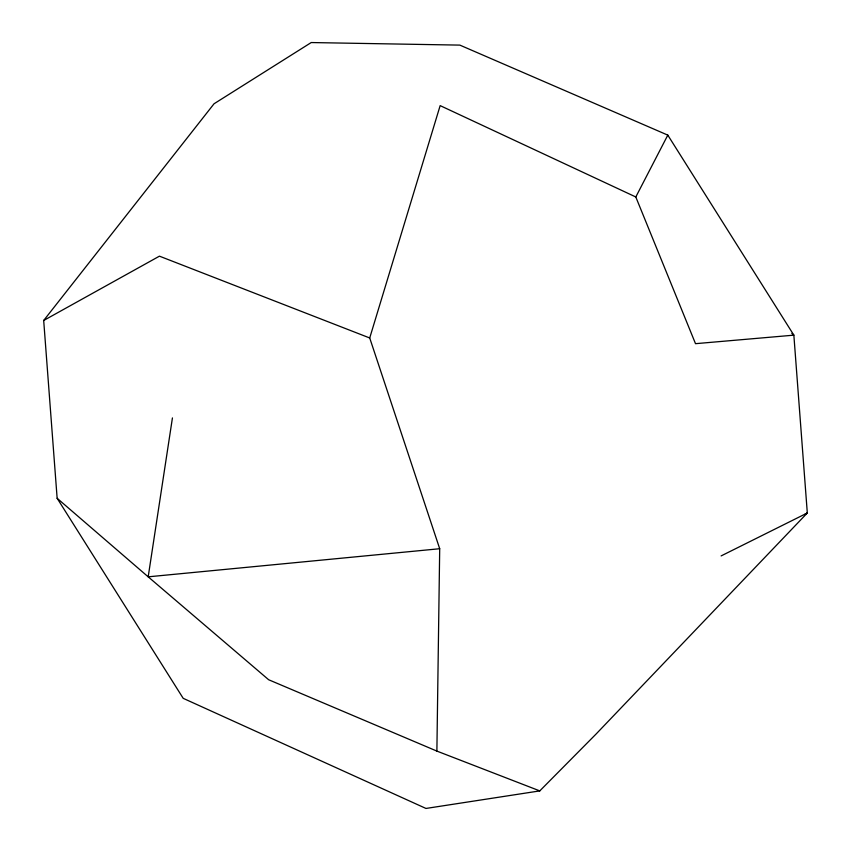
<?xml version="1.0" encoding="UTF-8"?>
<svg xmlns="http://www.w3.org/2000/svg" width="851" height="851" viewBox="0 0 851 851"><rect width="100%" height="100%" fill="white"/><g stroke="black" fill="none" stroke-linecap="round" stroke-linejoin="round"><path stroke-width="1.28" d="M539.779 790.898L436.882 751.093L439.701 548.725L369.717 337.975L440.158 105.62L635.803 196.975L695.512 343.676L793.855 335.156L807.312 512.983L596.285 733.828L539.779 790.898L425.968 808.45L183.199 698.331L57.145 498.292L43.688 320.476L214.037 103.779L311.221 42.55L459.87 45.114L667.801 135.118L793.855 335.156L791.856 333.432M172.434 417.915L148.191 576.829L268.661 679.747L436.882 751.093M635.803 196.975L667.801 135.118M43.688 320.476L159.445 256.162L369.717 337.975M804.993 514.259L807.312 512.983L721.116 555.916M439.701 548.725L148.191 576.829L57.145 498.292"/></g></svg>
